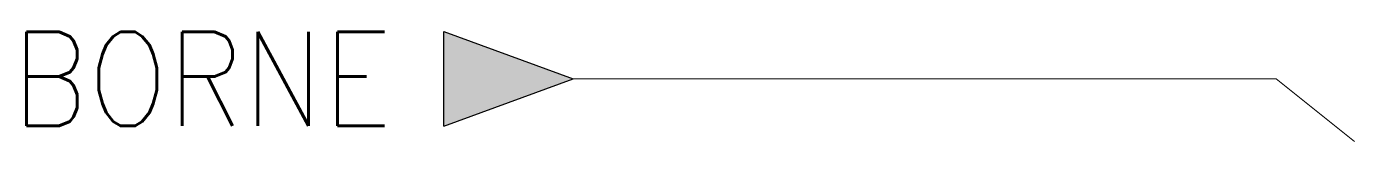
# Model space of a CAD drawing. Extents: x 72.7 to 98.2, y 227.3 to 229.4.
import ezdxf
from ezdxf.enums import TextEntityAlignment as Align

# ---------------------------------------------------------------- set-up
doc = ezdxf.new("R2010")
doc.units = 0
doc.header["$MEASUREMENT"] = 0
doc.layers.get('0').update_dxf_attribs({"linetype": 'CONTINUOUS'})
doc.styles.add('ROMANS', font='romans')

# ---------------------------------------------------------------- blocks, each defined once
blk = doc.blocks.new('24')
at = {"color": 7}
blk.add_line((0.906, 0), (-0.906, 0), dxfattribs=at)
for p in [(-0.906, 0), (0.906, 0)]:
    blk.add_line(p, (0, -2.484))
blk.add_solid([(0, -2.484), (0.906, 0), (-0.906, 0)])

msp = doc.modelspace()

# ---------------------------------------------------------------- linework, layer by layer
at = {"lineweight": 9}
msp.add_lwpolyline([(98.181, 227.343), (96.681, 228.543), (83.181, 228.543)], dxfattribs=at)

# ---------------------------------------------------------------- block references
at = {"xscale": -1, "rotation": 90}
msp.add_blockref('24', (80.697, 228.543), dxfattribs=at)

# ---------------------------------------------------------------- texts
at = {"color": 7, "lineweight": -3, "style": 'ROMANS', "width": 0.9}
msp.add_attdef('BORNE', text='', height=1.8, dxfattribs=at).set_placement((79.697, 228.542), align=Align.MIDDLE_RIGHT)

doc.saveas('drawing.dxf')
